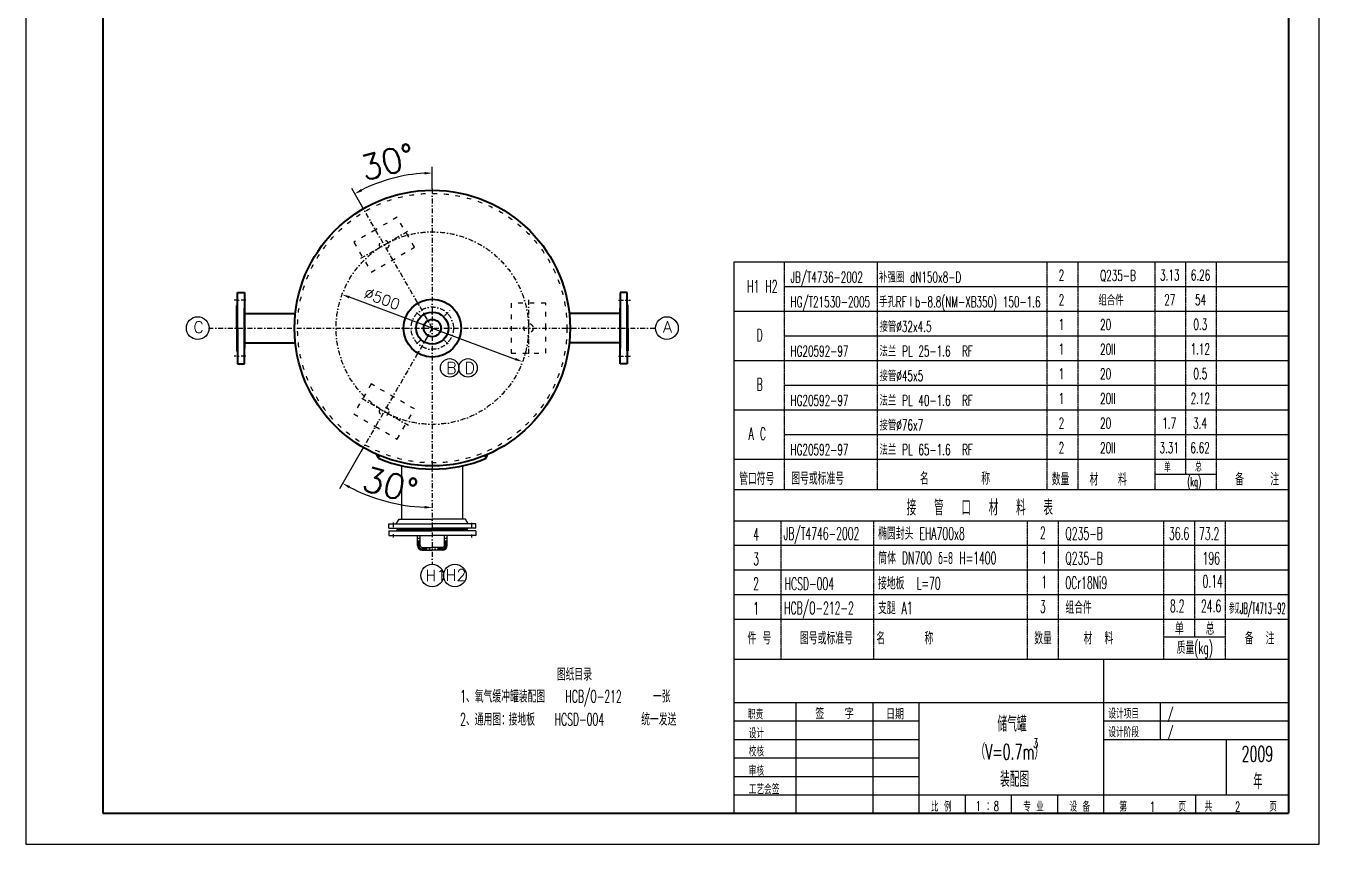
# Model space of a CAD drawing. Header units: millimetres. Extents: x 9895 to 13255, y -3020 to 1732.
# Drawn here: x 9895 to 13255, y -3020 to -894 of the extents above; entities that cross this region are included whole.
import ezdxf
from ezdxf.enums import TextEntityAlignment as Align

# ---------------------------------------------------------------- set-up
doc = ezdxf.new("R2010")
doc.units = ezdxf.units.MM
for name, pattern in [('ACAD_ISO03W100', [30, 12, -18]), ('CENTER', [6.25, 5, -0.5, 0.25, -0.5]), ('DASHDOT', [25.4, 12.7, -6.35, 0, -6.35])]:
    doc.linetypes.add(name, pattern=pattern)
for name, color, linetype in [('1', 1, 'Continuous'), ('2', 3, 'CENTER'), ('L2', 132, 'ACAD_ISO03W100'), ('XS', 2, 'ACAD_ISO03W100'), ('图层3', 7, 'Continuous')]:
    doc.layers.add(name, color=color, linetype=linetype)
doc.layers.add('图层1', color=7, linetype='Continuous', lineweight=40)
doc.layers.add('标注', color=3, linetype='Continuous', lineweight=25)
doc.styles.add('HZ', font='txt.shx', dxfattribs={"width": 0.65, "bigfont": 'hz.shx'})
doc.styles.get("Standard").update_dxf_attribs({"font": 'txt', "bigfont": 'gbcbig.shx'})
doc.dimstyles.new('新', dxfattribs={"dimscale": 8, "dimtxt": 8, "dimasz": 2.5, "dimexe": 2, "dimexo": 0, "dimgap": 1.5, "dimtad": 1, "dimdec": 0, "dimtxsty": 'Standard', "dimcen": 2.5, "dimadec": 0, "dimazin": 0, "dimtfac": 1, "dimtdec": 0, "dimtmove": 0, "dimatfit": 3, "dimfxl": 0, "dimarcsym": 0})
pattern_1 = [(45, (0, 0), (-2.12132034, 2.12132034), []), (135, (0, 0), (-2.12132034, -2.12132034), [])]

# ---------------------------------------------------------------- blocks, each defined once
blk = doc.blocks.new('*D12')
at = {"layer": 'Defpoints', "color": 0}
for p in [(10880.8, -1282.8), (10950.7, -1317.3), (10766.1, -1359.6), (10950.7, -1679.4), (10950.7, -2294.2)]:
    blk.add_point(p, dxfattribs=at)
at = {"layer": '标注', "color": 0, "lineweight": -2}
for p, q in [((10950.7, -1317.3), (10950.7, -1260.7)), ((10766.1, -1359.6), (10741.3, -1316.8))]:
    blk.add_line(p, q, dxfattribs=at)
blk.add_arc((10950.7, -1679.4), 402.7, 92.8455, 117.1545, dxfattribs=at)
at = {"layer": '标注', "color": 0}
for points in [[(10930.6, -1273.8), (10930.8, -1280.5), (10950.7, -1276.7)], [(10768.5, -1324), (10765.3, -1318.1), (10749.3, -1330.6)]]:
    blk.add_solid(points, dxfattribs=at)
at = {"layer": '标注', "color": 0, "insert": (10835.1, -1247.9), "char_height": 64, "attachment_point": 5, "rotation": 15}
blk.add_mtext('30°', dxfattribs=at)
blk = doc.blocks.new('*D13')
at = {"layer": 'Defpoints', "color": 0}
for p in [(10950.7, -1317.3), (10950.7, -1679.4), (10766, -1999.4), (10791.4, -2117), (10950.7, -2294.2)]:
    blk.add_point(p, dxfattribs=at)
at = {"layer": '标注', "color": 0, "lineweight": -2}
blk.add_line((10766, -1999.4), (10709.9, -2096.6), dxfattribs=at)
blk.add_arc((10950.7, -1679.4), 465.7, 242.4607, 267.5393, dxfattribs=at)
at = {"layer": '标注', "color": 0}
for points in [[(10733.8, -2095.3), (10737, -2089.4), (10717.9, -2082.7)], [(10930.8, -2141.4), (10930.6, -2148), (10950.7, -2145.1)]]:
    blk.add_solid(points, dxfattribs=at)
at = {"layer": '标注', "color": 0, "insert": (10841.6, -2086.8), "char_height": 64, "attachment_point": 5, "rotation": 345}
blk.add_mtext('30°', dxfattribs=at)

msp = doc.modelspace()

# ---------------------------------------------------------------- hatches: boundary and pattern name
at = {"layer": '标注'}
h = msp.add_hatch(dxfattribs=at)
h.set_pattern_fill('_USER', color=256, scale=3, angle=45, style=0, double=1, pattern_type=0)
h.set_pattern_definition(pattern_1)
h.paths.add_polyline_path([(10806.9, -2007.3, 0.005108), (10813.6, -2010.1), (10810.6, -2017.5)])
h = msp.add_hatch(dxfattribs=at)
h.set_pattern_fill('_USER', color=256, scale=3, angle=45, style=0, double=1, pattern_type=0)
h.set_pattern_definition(pattern_1)
h.paths.add_polyline_path([(11094.5, -2007.3, -0.005108), (11087.8, -2010.1), (11090.9, -2017.5)])

# ---------------------------------------------------------------- linework, layer by layer
at = {"layer": '1'}
for p, q in [((11734.8, -2179.5), (13174.8, -2179.5)), ((11734.8, -2539.6), (13174.8, -2539.6)), ((11734.8, -2539.6), (13174.8, -2539.6)), ((11734.8, -2539.6), (13174.8, -2539.6)), ((11734.8, -2539.6), (13174.8, -2539.6)), ((12694.8, -2539.6), (12694.8, -2939.6)), ((11734.8, -2651.6), (13174.8, -2651.6)), ((11895, -2651.6), (11895, -2939.6)), ((12095, -2651.6), (12095, -2939.6)), ((12214.8, -2651.6), (12214.8, -2939.6)), ((12841.9, -2651.6), (12841.9, -2747.6)), ((11734.8, -2699.6), (12214.8, -2699.6)), ((12694.8, -2699.6), (13174.8, -2699.6)), ((11734.8, -2747.6), (12214.8, -2747.6)), ((12694.8, -2747.6), (13174.8, -2747.6)), ((13013.4, -2747.6), (13013.4, -2891.6)), ((11734.8, -2795.6), (12214.8, -2795.6)), ((11734.8, -2843.6), (12214.8, -2843.6)), ((11734.8, -2891.6), (13174.8, -2891.6)), ((12334.8, -2891.6), (12334.8, -2939.6)), ((12454.8, -2891.6), (12454.8, -2939.6)), ((12574.8, -2891.6), (12574.8, -2939.6)), ((12934.8, -2939.6), (12934.8, -2891.6))]:
    msp.add_line(p, q, dxfattribs=at)
at = {"layer": '1', "linetype": 'Continuous'}
for p, q in [((11734.8, -2435.5), (13174.8, -2435.5)), ((13011.7, -2482.2), (12851.7, -2482.2))]:
    msp.add_line(p, q, dxfattribs=at)
at = {"layer": '2'}
for p, q in [((11865.7, -2099.5), (11865.7, -1507.5)), ((12107.4, -2099.5), (12107.4, -1507.5)), ((12548.5, -2099.5), (12548.5, -1507.5)), ((12628.5, -2099.5), (12628.5, -1507.5)), ((12628.5, -2099.5), (12628.5, -1507.5)), ((12828.5, -2099.5), (12828.5, -1507.5)), ((12908.5, -2058.4), (12908.5, -1507.5)), ((12988.5, -2099.5), (12988.5, -1507.5)), ((11857.1, -2539.6), (11857.1, -2179.5)), ((12097.5, -2539.6), (12097.5, -2179.5)), ((12497.5, -2539.6), (12497.5, -2179.5)), ((12577.5, -2539.6), (12577.5, -2179.5)), ((12851.7, -2539.6), (12851.7, -2179.5)), ((12931.7, -2482.2), (12931.7, -2179.5)), ((13011.7, -2539.6), (13011.7, -2179.5))]:
    msp.add_line(p, q, dxfattribs=at)
at = {"layer": 'L2'}
for p, q in [((10859.5, -1391.4), (10803.2, -1423.9)), ((10904.5, -1469.4), (10859.5, -1391.4)), ((10803.2, -1423.9), (10746.9, -1456.4)), ((10746.9, -1456.4), (10791.9, -1534.4)), ((10791.9, -1534.4), (10904.5, -1469.4)), ((11245.7, -1614.4), (11155.7, -1614.4)), ((11155.7, -1614.4), (11155.7, -1744.4)), ((11245.7, -1679.4), (11245.7, -1614.4)), ((11245.7, -1744.4), (11245.7, -1679.4)), ((11155.7, -1744.4), (11245.7, -1744.4)), ((10791.9, -1824.4), (10746.9, -1902.4)), ((10904.5, -1889.4), (10791.9, -1824.4)), ((10746.9, -1902.4), (10803.2, -1934.9)), ((10859.5, -1967.4), (10904.5, -1889.4)), ((10803.2, -1934.9), (10859.5, -1967.4))]:
    msp.add_line(p, q, dxfattribs=at)
at = {"layer": 'L2', "linetype": 'ByBlock'}
for p, q in [((11734.8, -2939.6), (11734.8, -1507.5)), ((11734.8, -1507.5), (13174.7, -1507.5)), ((11865.7, -1571.5), (13174.7, -1571.5)), ((11734.8, -1635.5), (13174.7, -1635.5)), ((11865.7, -1699.5), (13174.7, -1699.5)), ((11734.8, -1763.5), (13174.7, -1763.5)), ((11865.7, -1827.5), (13174.7, -1827.5)), ((11734.8, -1891.5), (13174.7, -1891.5)), ((11865.7, -1955.5), (13174.7, -1955.5)), ((11734.7, -2019.5), (13174.7, -2019.5)), ((13174.7, -2099.5), (11734.8, -2099.5)), ((11734.8, -2243.5), (13174.8, -2243.5)), ((11734.8, -2307.5), (13174.8, -2307.5)), ((11734.8, -2371.5), (13174.8, -2371.5))]:
    msp.add_line(p, q, dxfattribs=at)
at = {"layer": 'L2', "color": 3, "linetype": 'ByBlock'}
msp.add_line((12828.5, -2058.4), (12988.5, -2058.4), dxfattribs=at)
at = {"layer": 'L2'}
for centre, radius in [((10950.7, -1679.4), 350), ((10825.7, -1462.9), 12), ((11200.7, -1679.4), 12), ((10825.7, -1895.9), 12)]:
    msp.add_circle(centre, radius, dxfattribs=at)
at = {"layer": 'XS', "linetype": 'DASHDOT'}
for p, q in [((10950.7, -1317.3), (10950.7, -2294.2)), ((10950.7, -1679.4), (10766.1, -1359.6)), ((10765.1, -1497.9), (10886.9, -1427.6)), ((10466.7, -1606.9), (10435.9, -1606.9)), ((11200.7, -1606.1), (11200.7, -1753.7)), ((11434.7, -1606.9), (11465.5, -1606.9)), ((10918.8, -1647.5), (10905.2, -1633.9)), ((10982.6, -1647.5), (10996.3, -1633.9)), ((10368.9, -1679.4), (11532.5, -1679.4)), ((10950.7, -1679.4), (10766, -1999.4)), ((10918.8, -1711.3), (10905.2, -1725)), ((10982.6, -1711.3), (10996.3, -1725)), ((10466.7, -1751.9), (10435.9, -1751.9)), ((11434.7, -1751.9), (11465.5, -1751.9)), ((10889.2, -1932.6), (10761.3, -1858.8)), ((10915.8, -2243.9), (10915.8, -2217.7)), ((10985.7, -2243.9), (10985.7, -2217.7)), ((10924.5, -2252.7), (10950.7, -2252.7)), ((10976.9, -2252.7), (10950.7, -2252.7))]:
    msp.add_line(p, q, dxfattribs=at)
at = {"layer": 'XS'}
for p, q in [((10849.1, -2184.4), (10849.1, -2223.3)), ((11052.4, -2185.3), (11052.4, -2223.3))]:
    msp.add_line(p, q, dxfattribs=at)
at = {"layer": 'XS', "linetype": 'DASHDOT'}
for radius in [250, 55]:
    msp.add_circle((10950.7, -1679.4), radius, dxfattribs=at)
for centre, start, end in [((10924.5, -2243.9), 180, 270), ((10976.9, -2243.9), 270, 0)]:
    msp.add_arc(centre, 8.74, start, end, dxfattribs=at)
at = {"layer": '图层1'}
for p, q in [((10094.8, 1652.4), (10094.8, -2939.6)), ((13174.8, 1652.4), (13174.8, -2939.6)), ((10444.7, -1679.4), (10444.7, -1586.9)), ((10444.7, -1586.9), (10462.7, -1586.9)), ((10462.7, -1586.9), (10462.7, -1679.4)), ((11456.7, -1586.9), (11438.7, -1586.9)), ((11438.7, -1586.9), (11438.7, -1679.4)), ((11456.7, -1679.4), (11456.7, -1586.9)), ((10444.7, -1618.4), (10442.7, -1620.4)), ((10442.7, -1679.4), (10442.7, -1620.4)), ((10462.7, -1679.4), (10462.7, -1627.4)), ((10462.7, -1641.4), (10594.7, -1641.4)), ((11438.7, -1641.4), (11306.7, -1641.4)), ((11438.7, -1679.4), (11438.7, -1627.4)), ((11456.7, -1618.4), (11458.7, -1620.4)), ((11458.7, -1679.4), (11458.7, -1620.4)), ((10442.7, -1679.4), (10442.7, -1738.4)), ((10444.7, -1738.4), (10444.7, -1679.4)), ((10444.7, -1679.4), (10444.7, -1771.9)), ((10462.7, -1771.9), (10462.7, -1679.4)), ((10462.7, -1679.4), (10462.7, -1731.4)), ((11438.7, -1771.9), (11438.7, -1679.4)), ((11438.7, -1679.4), (11438.7, -1731.4)), ((11456.7, -1738.4), (11456.7, -1679.4)), ((11456.7, -1679.4), (11456.7, -1771.9)), ((11458.7, -1679.4), (11458.7, -1738.4)), ((10444.7, -1740.4), (10442.7, -1738.4)), ((10462.7, -1717.4), (10594.7, -1717.4)), ((11438.7, -1717.4), (11306.7, -1717.4)), ((11456.7, -1740.4), (11458.7, -1738.4)), ((10444.7, -1771.9), (10462.7, -1771.9)), ((11456.7, -1771.9), (11438.7, -1771.9)), ((10810.6, -2017.5), (10806.9, -2007.3)), ((10810.6, -2017.5), (10813.6, -2010.1)), ((11090.9, -2017.5), (11087.8, -2010.1)), ((11090.9, -2017.5), (11094.5, -2007.3)), ((10094.8, -2939.6), (13174.8, -2939.6))]:
    msp.add_line(p, q, dxfattribs=at)
for radius in [358, 75, 41.8, 22.5]:
    msp.add_circle((10950.7, -1679.4), radius, dxfattribs=at)
msp.add_arc((10950.7, -1679.4), 366, 247.4868, 292.5132, dxfattribs=at)
at = {"layer": '图层3'}
for p, q in [((10871.2, -2175.7), (10871.2, -2036.7)), ((11030.2, -2175.7), (11030.2, -2036.7)), ((10857.2, -2187.5), (10864.5, -2175.7)), ((10864.5, -2175.7), (10950.7, -2175.7)), ((11036.9, -2175.7), (10950.7, -2175.7)), ((11044.2, -2187.5), (11036.9, -2175.7)), ((10837.4, -2187.5), (10950.7, -2187.5)), ((10837.4, -2199.1), (10837.4, -2187.5)), ((10837.4, -2199.1), (10950.7, -2199.1)), ((10837.4, -2206.1), (10837.4, -2217.7)), ((10837.4, -2206.1), (10950.7, -2206.1)), ((10858.1, -2199.1), (10860.7, -2202.6)), ((10858.1, -2206.1), (10860.7, -2202.6)), ((10860.7, -2202.6), (10950.7, -2202.6)), ((10860.7, -2202.6), (10950.7, -2202.6)), ((11064, -2187.5), (10950.7, -2187.5)), ((11064, -2199.1), (10950.7, -2199.1)), ((11040.8, -2202.6), (10950.7, -2202.6)), ((11040.8, -2202.6), (10950.7, -2202.6)), ((11064, -2206.1), (10950.7, -2206.1)), ((11043.4, -2199.1), (11040.8, -2202.6)), ((11043.4, -2206.1), (11040.8, -2202.6)), ((11064, -2199.1), (11064, -2187.5)), ((11064, -2206.1), (11064, -2217.7)), ((10837.4, -2217.7), (10950.7, -2217.7)), ((10912.3, -2243.9), (10912.3, -2217.7)), ((10919.3, -2243.9), (10919.3, -2217.7)), ((10924.5, -2249.2), (10950.7, -2249.2)), ((11064, -2217.7), (10950.7, -2217.7)), ((10976.9, -2249.2), (10950.7, -2249.2)), ((10982.2, -2243.9), (10982.2, -2217.7)), ((10989.2, -2243.9), (10989.2, -2217.7)), ((10924.5, -2256.2), (10950.7, -2256.2)), ((10976.9, -2256.2), (10950.7, -2256.2))]:
    msp.add_line(p, q, dxfattribs=at)
for centre, radius, start, end in [((10924.5, -2243.9), 12.2, 180, 270), ((10924.5, -2243.9), 5.24, 180, 270), ((10976.9, -2243.9), 5.24, 270, 0), ((10976.9, -2243.9), 12.2, 270, 0)]:
    msp.add_arc(centre, radius, start, end, dxfattribs=at)
at = {"layer": '标注'}
for p, q in [((9894.8, 1732.4), (9894.8, -3019.6)), ((13254.8, -3019.6), (13254.8, 1732.4)), ((10950.7, -1679.4), (10735.2, -1599.2)), ((10950.7, -1679.4), (11166.3, -1759.6)), ((9894.8, -3019.6), (13254.8, -3019.6))]:
    msp.add_line(p, q, dxfattribs=at)
for centre, radius in [((10341.2, -1679.4), 29.5), ((11560.2, -1679.4), 29.5), ((10995.7, -1782.6), 23.9), ((11043.7, -1782.6), 23.9), ((10950.7, -2321.9), 29.5), ((11009.5, -2321.9), 29.5)]:
    msp.add_circle(centre, radius, dxfattribs=at)
for points in [[(10736.3, -1596.1), (10734, -1602.3), (10716.4, -1592.2)], [(11167.4, -1756.5), (11165.1, -1762.8), (11185, -1766.6)]]:
    msp.add_solid(points, dxfattribs=at)

# ---------------------------------------------------------------- texts
at = {"layer": '1', "color": 3, "linetype": 'Continuous', "style": 'HZ'}
for s, height, width, p in [('JB/T4736-2002', 28, 0.6, (11881.5, -1561.1)), ('补强圈 dN150x8-D', 28, 0.6, (12111.3, -1561.1)), ('Q235-B', 28, 0.6, (12685.7, -1556.7)), ('H1 H2', 32, 0.55, (11768.7, -1587.2)), ('HG/T21530-2005', 28, 0.6, (11881.5, -1625.1)), ('手孔RFⅠb-8.8(NM-XB350) 150-1.6', 28, 0.6, (12111.3, -1625.1)), ('组合件', 28, 0.6, (12681.3, -1620.7)), ('接管%%C32x4.5', 28, 0.6, (12112.6, -1689.1)), ('20', 28, 0.6, (12685.7, -1684.2)), ('D', 32, 0.55, (11793.5, -1713.7)), ('HG20592-97', 28, 0.6, (11881.5, -1753.1)), ('法兰 PL 25-1.6  RF  ', 28, 0.6, (12112.6, -1753.1)), ('20II', 28, 0.6, (12685.7, -1748.2)), ('B', 32, 0.55, (11793.5, -1841.7)), ('接管%%C45x5', 28, 0.6, (12112.6, -1817.1)), ('20', 28, 0.6, (12685.7, -1812.2)), ('HG20592-97', 28, 0.6, (11881.5, -1881.1)), ('法兰 PL 40-1.6  RF  ', 28, 0.6, (12112.6, -1881.1)), ('20II', 28, 0.6, (12685.7, -1876.2)), ('接管%%C76x7', 28, 0.6, (12112.6, -1945.1)), ('20', 28, 0.6, (12685.7, -1940.2)), ('A C', 32, 0.55, (11772.7, -1969.3)), ('HG20592-97', 28, 0.6, (11881.5, -2009.1)), ('法兰 PL 65-1.6  RF ', 28, 0.6, (12112.6, -2009.1)), ('20II', 28, 0.6, (12685.7, -2004.2)), ('单 ', 24, 0.55, (12851.8, -2052.7)), ('总 ', 24, 0.55, (12932.7, -2051.9)), ('管口符号', 32, 0.55, (11748, -2086.6)), ('图号或标准号', 32, 0.55, (11883.4, -2086)), ('名        称', 32, 0.55, (12217.6, -2086)), ('数量', 32, 0.55, (12560.2, -2087.7)), ('材   料', 32, 0.55, (12658.3, -2088.2)), ('(kg)', 24, 0.55, (12912.3, -2090.2)), ('备    注', 32, 0.55, (13036.7, -2088)), ('4', 32, 0.55, (11784.4, -2231)), ('JB/T4746-2002', 32, 0.55, (11863.4, -2228.9)), ('椭圆封头 EHA700x8', 32, 0.55, (12109.2, -2228.9)), ('2', 32, 0.55, (12529.3, -2227.1)), ('Q235-B', 32, 0.55, (12595.6, -2228.9)), ('36.6', 32, 0.55, (12864.6, -2228.9)), ('73.2', 32, 0.55, (12942.7, -2229.6)), ('3', 32, 0.55, (11784.4, -2295)), ('筒体 DN700 δ=8 H=1400', 32, 0.55, (12109.6, -2292.6)), ('1', 32, 0.55, (12532.6, -2291.1)), ('Q235-B', 32, 0.55, (12595.6, -2292.9)), ('196', 32, 0.55, (12951.9, -2293)), ('2', 32, 0.55, (11784.4, -2359)), ('HCSD-004', 32, 0.55, (11866.3, -2359.4)), ('接地板  L=70', 32, 0.55, (12108.8, -2358.3)), ('1', 32, 0.55, (12532.6, -2355.1)), ('0Cr18Ni9', 32, 0.55, (12595.6, -2356.9)), ('0.14', 32, 0.55, (12951.9, -2353)), ('HCB/O-212-2', 32, 0.55, (11864.9, -2422.3)), ('组合件', 32, 0.55, (12595.6, -2420.9)), ('8.2', 32, 0.55, (12867.2, -2417)), ('24.6', 32, 0.55, (12947.7, -2417)), ('1 ', 32, 0.55, (11784.4, -2423)), ('支腿 A1 ', 32, 0.55, (12108.8, -2422.3)), ('3', 32, 0.55, (12529.3, -2418.8)), ('参见JB/T4713-92', 28, 0.4, (13020.4, -2421.2)), ('图纸目录', 32, 0.55, (11274.2, -2594.8)), ('1、氧气缓冲罐装配图   HCB/O-212    一张', 32, 0.55, (11023.1, -2651.9)), ('2、通用图：', 32, 0.55, (11023.1, -2711.7)), ('接地板   HCSD-004     统一发送', 32, 0.55, (11148.9, -2711.7))]:
    msp.add_text(s, height=height, dxfattribs=dict(at, width=width)).set_placement(p)
for s, height, width, p in [('2', 28, 0.6, (12585.2, -1542)), ('3.13', 28, 0.6, (12866.7, -1541.7)), ('6.26', 28, 0.6, (12946.7, -1541.7)), ('2', 28, 0.6, (12585.2, -1606)), ('27', 28, 0.6, (12866.7, -1605.7)), ('54', 28, 0.6, (12946.7, -1605.7)), ('1', 28, 0.6, (12585.2, -1670)), ('0.3', 28, 0.6, (12946.1, -1669.7)), ('1', 28, 0.6, (12585.2, -1734)), ('1.12', 28, 0.6, (12946.1, -1733.7)), ('1', 28, 0.6, (12585.2, -1798)), ('0.5', 28, 0.6, (12946.1, -1797.7)), ('2.12', 28, 0.6, (12946.1, -1861.7)), ('1', 28, 0.6, (12585.2, -1862)), ('2', 28, 0.6, (12585.2, -1926)), ('1.7', 28, 0.6, (12865.4, -1926.2)), ('3.4', 28, 0.6, (12945.4, -1926.2)), ('2', 28, 0.6, (12585.2, -1990)), ('3.31', 28, 0.6, (12865.4, -1990.2)), ('6.62', 28, 0.6, (12945.4, -1990.2)), ('单', 32, 0.55, (12891.7, -2458.2)), ('总', 32, 0.55, (12971.7, -2458.2)), ('件 号', 32, 0.55, (11800.4, -2483.3)), ('图号或标准号', 32, 0.55, (11974.7, -2483.3)), ('名      称', 32, 0.55, (12178.3, -2483.3)), ('数量', 32, 0.55, (12537.5, -2483.3)), ('材  料', 32, 0.55, (12681.5, -2483.3)), ('备  注', 32, 0.55, (13100.2, -2483.3))]:
    msp.add_text(s, height=height, dxfattribs=dict(at, width=width)).set_placement(p, align=Align.MIDDLE)
at = {"layer": '1', "color": 3, "style": 'HZ', "width": 0.65}
msp.add_text('接  管  口  材  料  表', height=40, dxfattribs=at).set_placement((12183.3, -2165.9))
at = {"layer": '1', "color": 3, "linetype": 'Continuous', "style": 'HZ', "width": 0.55}
msp.add_text('质量(kg)', height=32, dxfattribs=at).set_placement((12931.7, -2525.6), align=Align.CENTER)
at = {"layer": '2', "linetype": 'ByBlock', "style": 'HZ'}
for s, height, width, p in [('职责', 25.6, 0.6, (11770.8, -2695.4)), ('签   字', 28, 0.65, (11945.7, -2694.3)), ('日期', 28, 0.65, (12129.3, -2695.7)), ('设计项目', 25.6, 0.6, (12707, -2693.7)), ('/', 25.6, 0.6, (12861.4, -2693.3)), ('设计', 25.6, 0.6, (11772.8, -2744.7)), ('设计阶段', 25.6, 0.6, (12707.1, -2741.8)), ('/', 25.6, 0.6, (12861.4, -2741.3)), ('3', 24, 0.65, (12511.7, -2769.2)), ('校核', 25.6, 0.6, (11772.8, -2791.9)), ('审核', 25.6, 0.6, (11772.8, -2842.1)), ('工艺会签', 25.6, 0.6, (11772.8, -2890.1))]:
    msp.add_text(s, height=height, dxfattribs=dict(at, width=width)).set_placement(p)
at = {"layer": '2', "linetype": 'ByBlock', "style": 'HZ', "width": 0.6}
for s, height, p in [('储气罐', 40, (12456.9, -2705.3)), ('（V=0.7m）', 40, (12451, -2777.5)), ('装配图', 40, (12463.6, -2849.2)), ('比 例', 25.6, (12272.9, -2920.7)), ('1 ：8', 25.6, (12392.9, -2920.7)), ('专 业', 25.6, (12512.9, -2920.7)), ('设 备', 25.6, (12632.9, -2920.7)), ('第    1    页', 25.6, (12822.3, -2920.7)), ('共    2     页', 25.6, (13051.1, -2920.7))]:
    msp.add_text(s, height=height, dxfattribs=at).set_placement(p, align=Align.MIDDLE)
at = {"layer": '2', "linetype": 'ByBlock', "width": 0.6}
for s, p in [('2009', (13094.4, -2785.3)), ('年', (13095.8, -2854.8))]:
    msp.add_text(s, height=40, dxfattribs=at).set_placement(p, align=Align.MIDDLE)
at = {"layer": '标注'}
for s, p in [('C', (10330, -1692)), ('A', (11550, -1690.9)), ('B', (10986.9, -1797.8)), ('D', (11034.7, -1797.8)), ('H1', (10932.7, -2336.9)), ('H2', (10985.2, -2335.8))]:
    msp.add_text(s, height=30, dxfattribs=at).set_placement(p)
at = {"layer": '标注', "insert": (10820.1, -1603.1), "char_height": 28, "attachment_point": 5, "rotation": 339.5885}
msp.add_mtext('%%C500', dxfattribs=at)

# ---------------------------------------------------------------- dimensions: what is measured, and where the dimension line sits
at = {"layer": '标注'}
for base, line2, picture, middle in [((10880.8, -1282.8), ((10950.7, -1679.4), (10766.1, -1359.6)), '*D12', (10835.1, -1247.9)), ((10791.4, -2117), ((10950.7, -1679.4), (10766, -1999.4)), '*D13', (10841.6, -2086.8))]:
    dim = msp.add_angular_dim_2l(base=base, line1=((10950.7, -1317.3), (10950.7, -2294.2)), line2=line2, dimstyle='新', dxfattribs=at)
    dim.commit()
    dim.dimension.update_dxf_attribs({"geometry": picture, "text_midpoint": middle})

doc.saveas('drawing.dxf')
